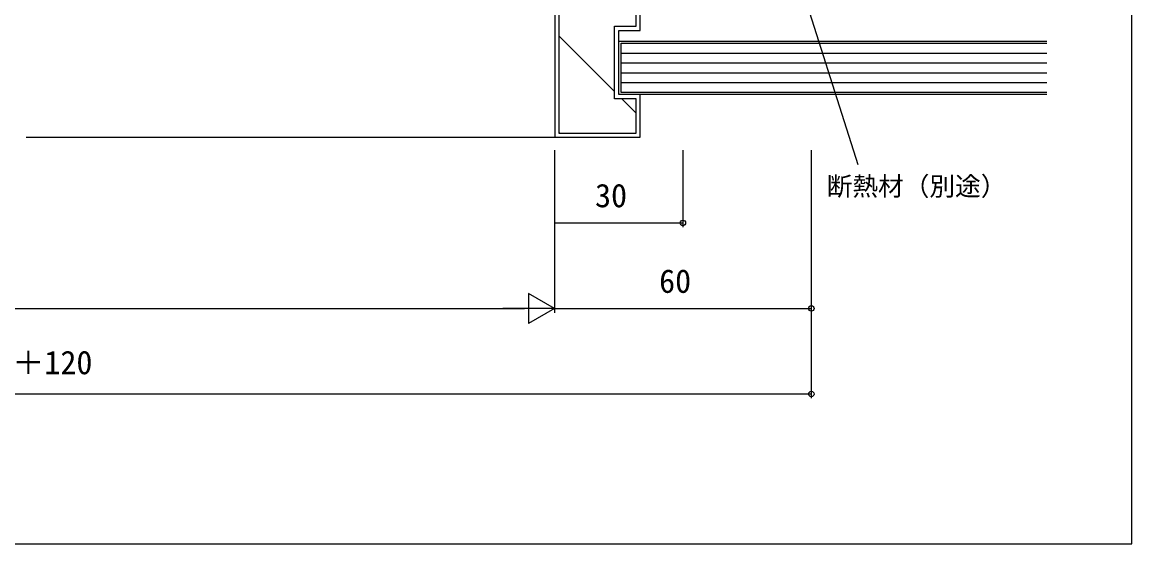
# Model space of a CAD drawing. Units: millimetres, scale not verified. Extents: x -437 to 438, y -344 to 341.
# Drawn here: x 178.9 to 438.2, y -343.7 to -221.8 of the extents above; entities that cross this region are included whole.
import ezdxf
from ezdxf.enums import TextEntityAlignment as Align

# ---------------------------------------------------------------- set-up
doc = ezdxf.new("R2010")
doc.units = ezdxf.units.MM
doc.header["$LTSCALE"] = 2
for name, color, linetype in [('0-5_YKK_D', 6, 'Continuous'), ('0-6_YKK_ZWAK', 7, 'Continuous'), ('0-7_YSS_K', 3, 'Continuous')]:
    doc.layers.add(name, color=color, linetype=linetype)
doc.styles.add('ＭＳ ゴシック', font='')
doc.styles.get('ＭＳ ゴシック').set_extended_font_data('MS Gothic')

msp = doc.modelspace()

# ---------------------------------------------------------------- linework, layer by layer
at = {"layer": '0-5_YKK_D'}
for p, q in [((303.294, -251.7), (303.294, -289.7)), ((303.294, -251.7), (303.294, -289.7)), ((303.294, -251.7), (303.294, -269.7)), ((333.294, -251.7), (333.294, -269.7)), ((363.294, -251.7), (363.294, -289.7)), ((363.294, -251.7), (363.294, -309.7)), ((303.294, -268.7), (333.294, -268.7)), ((303.294, -288.7), (297.232, -285.2)), ((297.232, -285.2), (297.232, -292.2)), ((60.294, -288.7), (296.294, -288.7)), ((303.294, -288.7), (291.17, -288.7)), ((303.294, -288.7), (297.232, -292.2)), ((303.294, -288.7), (363.294, -288.7)), ((363.294, -308.7), (-6.706, -308.7))]:
    msp.add_line(p, q, dxfattribs=at)
msp.add_lwpolyline([(358.867, -206.741), (359.636, -209.172), (374.14, -255.021)], dxfattribs=at)
for centre in [(333.294, -268.7), (363.294, -288.7), (363.294, -308.7)]:
    msp.add_circle(centre, 0.637, dxfattribs=at)
at = {"layer": '0-6_YKK_ZWAK'}
msp.add_lwpolyline([(-436.8, -343.7), (438.2, -343.7), (438.2, 306.3)], dxfattribs=at)
at = {"layer": '0-7_YSS_K'}
for p, q in [((304.327, -225.022), (317.327, -238.022)), ((318.827, -229.002), (418.362, -229.002)), ((318.827, -231.302), (418.362, -231.302)), ((318.827, -233.602), (418.362, -233.602)), ((318.827, -235.902), (418.362, -235.902)), ((319.008, -239.702), (322.327, -243.022)), ((179.827, -248.702), (303.327, -248.702)), ((304.327, -247.472), (304.557, -247.702))]:
    msp.add_line(p, q, dxfattribs=at)
for points in [[(323.327, -193.702), (306.327, -193.702), (306.327, -208.702), (303.327, -208.702), (303.327, -248.702), (323.327, -248.702), (323.327, -238.702), (318.327, -238.702), (318.327, -223.702), (323.327, -223.702)], [(322.327, -194.702), (307.327, -194.702), (307.327, -209.702), (304.327, -209.702), (304.327, -247.702), (322.327, -247.702), (322.327, -239.702), (317.327, -239.702), (317.327, -222.702), (322.327, -222.702)]]:
    msp.add_lwpolyline(points, close=True, dxfattribs=at)
for points in [[(418.362, -238.702), (318.327, -238.702), (318.327, -226.202), (418.362, -226.202)], [(418.362, -238.202), (318.827, -238.202), (318.827, -226.702), (418.362, -226.702)]]:
    msp.add_lwpolyline(points, dxfattribs=at)

# ---------------------------------------------------------------- texts
at = {"layer": '0-5_YKK_D', "style": 'ＭＳ ゴシック'}
for s, height, p in [('断熱材（別途）', 4.399, (366.895, -263.653)), ('30', 5.499, (312.755, -266.7)), ('60', 5.499, (327.733, -286.7)), ('躯体開口幅＝W＋120', 5.499, (127.818, -305.72))]:
    msp.add_text(s, height=height, dxfattribs=at).set_placement(p, align=Align.BOTTOM_LEFT)

doc.saveas('drawing.dxf')
